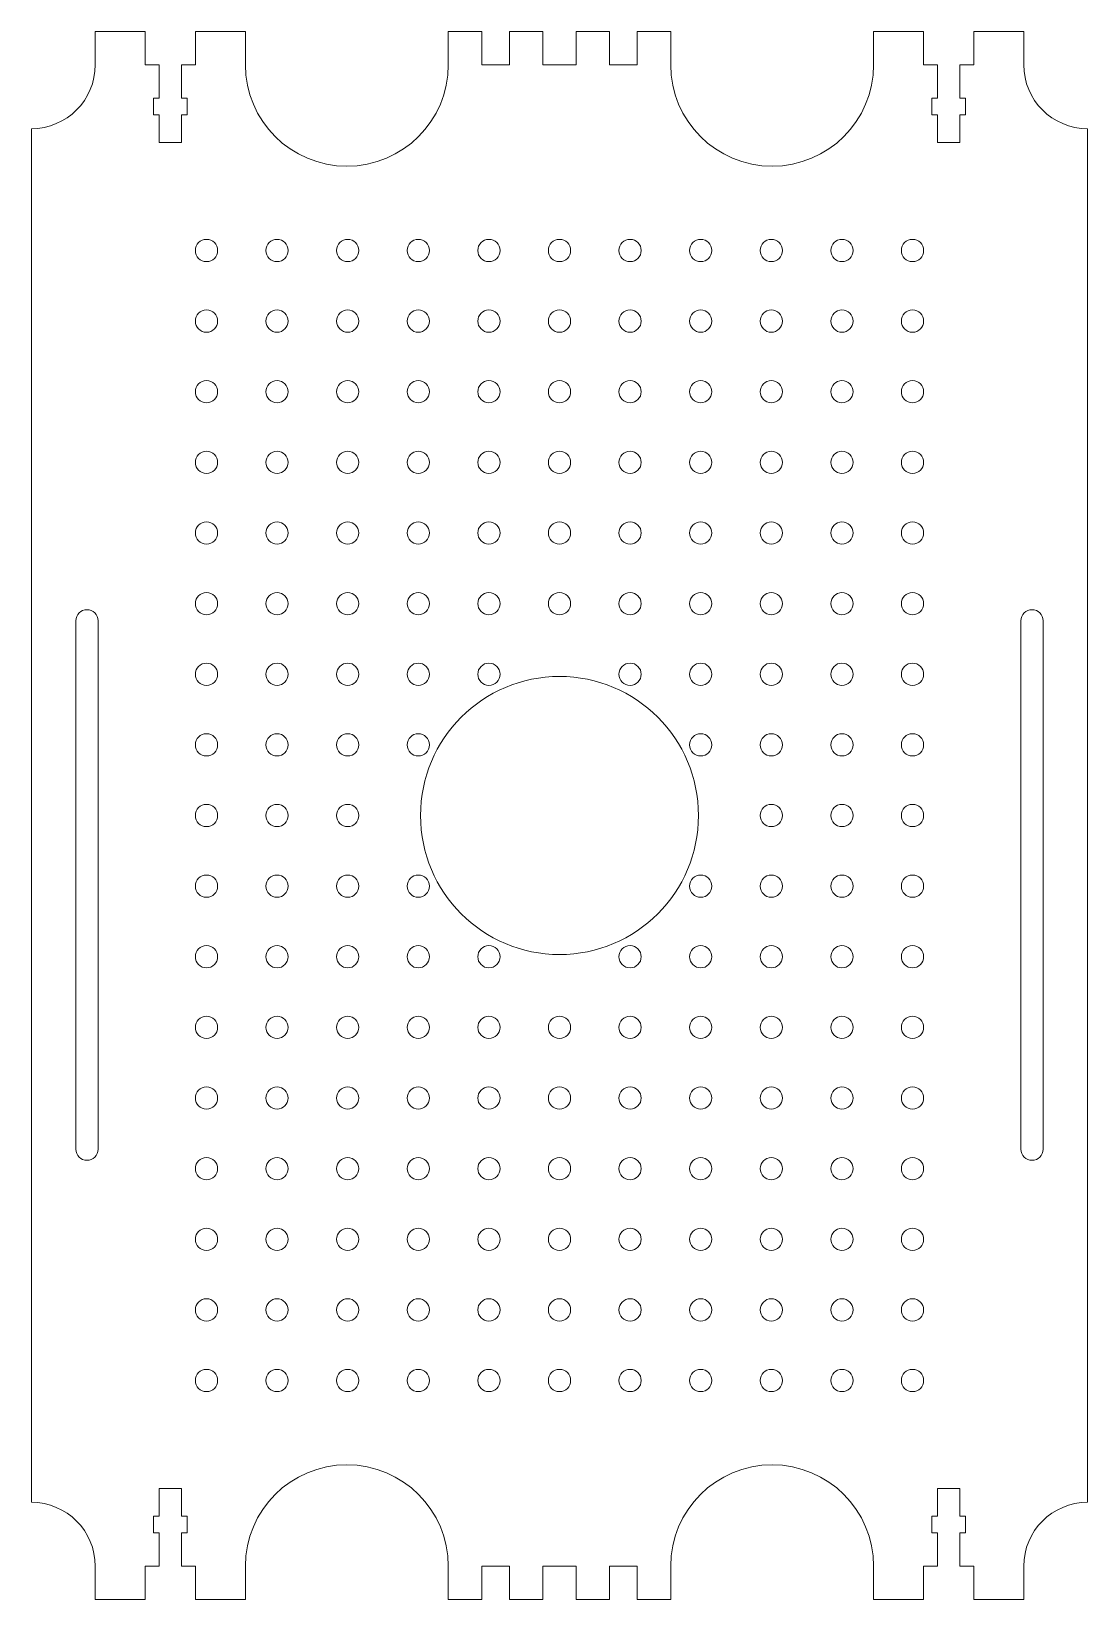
# Model space of a CAD drawing. Header units: millimetres. Extents: x -95 to 95, y -141 to 141.
import ezdxf

# ---------------------------------------------------------------- set-up
doc = ezdxf.new("R2010")
doc.units = ezdxf.units.MM

msp = doc.modelspace()

# ---------------------------------------------------------------- linework, layer by layer
at = {"color": 7, "linetype": 'Continuous', "lineweight": 15}
for p, q in [((-83.5, 141), (-83.5, 135)), ((-74.5, 141), (-83.5, 141)), ((-74.5, 141), (-74.5, 135)), ((-65.5, 141), (-65.5, 135)), ((-56.5, 141), (-65.5, 141)), ((-56.5, 141), (-56.5, 135)), ((-20, 141), (-20, 135)), ((-14, 141), (-20, 141)), ((-14, 141), (-14, 135)), ((-9, 141), (-9, 135)), ((-3, 141), (-9, 141)), ((-3, 141), (-3, 135)), ((3, 141), (3, 135)), ((9, 141), (3, 141)), ((9, 141), (9, 135)), ((14, 141), (14, 135)), ((20, 141), (14, 141)), ((20, 141), (20, 135)), ((56.5, 141), (56.5, 135)), ((56.5, 141), (65.5, 141)), ((65.5, 141), (65.5, 135)), ((74.5, 141), (74.5, 135)), ((74.5, 141), (83.5, 141)), ((83.5, 141), (83.5, 135)), ((-72, 135), (-74.5, 135)), ((-72, 135), (-72, 129)), ((-68, 129), (-68, 135)), ((-65.5, 135), (-68, 135)), ((-9, 135), (-14, 135)), ((3, 135), (-3, 135)), ((14, 135), (9, 135)), ((68, 135), (65.5, 135)), ((68, 129), (68, 135)), ((72, 135), (72, 129)), ((74.5, 135), (72, 135)), ((-72, 129), (-73, 129)), ((-73, 129), (-73, 126)), ((-67, 129), (-68, 129)), ((-67, 126), (-67, 129)), ((67, 129), (68, 129)), ((67, 126), (67, 129)), ((72, 129), (73, 129)), ((73, 129), (73, 126)), ((-73, 126), (-72, 126)), ((-72, 126), (-72, 121)), ((-68, 121), (-68, 126)), ((-68, 126), (-67, 126)), ((68, 126), (67, 126)), ((68, 121), (68, 126)), ((72, 126), (72, 121)), ((73, 126), (72, 126)), ((-95, 123.5), (-95, -123.5)), ((95, -123.5), (95, 123.5)), ((-72, 121), (-68, 121)), ((72, 121), (68, 121)), ((-87, -60), (-87, 35)), ((-83, 35), (-83, -60)), ((83, 35), (83, -60)), ((87, -60), (87, 35)), ((-72, -121), (-68, -121)), ((-72, -126), (-72, -121)), ((-68, -121), (-68, -126)), ((72, -121), (68, -121)), ((68, -121), (68, -126)), ((72, -126), (72, -121)), ((-73, -126), (-72, -126)), ((-73, -129), (-73, -126)), ((-68, -126), (-67, -126)), ((-67, -126), (-67, -129)), ((68, -126), (67, -126)), ((67, -126), (67, -129)), ((73, -126), (72, -126)), ((73, -129), (73, -126)), ((-72, -129), (-73, -129)), ((-72, -135), (-72, -129)), ((-68, -129), (-68, -135)), ((-67, -129), (-68, -129)), ((67, -129), (68, -129)), ((68, -129), (68, -135)), ((72, -135), (72, -129)), ((72, -129), (73, -129)), ((-83.5, -141), (-83.5, -135)), ((-74.5, -135), (-72, -135)), ((-74.5, -141), (-74.5, -135)), ((-68, -135), (-65.5, -135)), ((-65.5, -141), (-65.5, -135)), ((-56.5, -141), (-56.5, -135)), ((-20, -141), (-20, -135)), ((-14, -135), (-9, -135)), ((-14, -141), (-14, -135)), ((-9, -141), (-9, -135)), ((-3, -135), (3, -135)), ((-3, -141), (-3, -135)), ((3, -141), (3, -135)), ((9, -135), (14, -135)), ((9, -141), (9, -135)), ((14, -141), (14, -135)), ((20, -141), (20, -135)), ((56.5, -141), (56.5, -135)), ((65.5, -135), (68, -135)), ((65.5, -141), (65.5, -135)), ((72, -135), (74.5, -135)), ((74.5, -141), (74.5, -135)), ((83.5, -141), (83.5, -135)), ((-74.5, -141), (-83.5, -141)), ((-56.5, -141), (-65.5, -141)), ((-14, -141), (-20, -141)), ((-3, -141), (-9, -141)), ((9, -141), (3, -141)), ((20, -141), (14, -141)), ((56.5, -141), (65.5, -141)), ((74.5, -141), (83.5, -141))]:
    msp.add_line(p, q, dxfattribs=at)
for centre, radius in [((-63.5, 101.6), 2), ((-50.8, 101.6), 2), ((-38.1, 101.6), 2), ((-25.4, 101.6), 2), ((-12.7, 101.6), 2), ((0, 101.6), 2), ((12.7, 101.6), 2), ((25.4, 101.6), 2), ((38.1, 101.6), 2), ((50.8, 101.6), 2), ((63.5, 101.6), 2), ((-63.5, 88.9), 2), ((-50.8, 88.9), 2), ((-38.1, 88.9), 2), ((-25.4, 88.9), 2), ((-12.7, 88.9), 2), ((0, 88.9), 2), ((12.7, 88.9), 2), ((25.4, 88.9), 2), ((38.1, 88.9), 2), ((50.8, 88.9), 2), ((63.5, 88.9), 2), ((-63.5, 76.2), 2), ((-50.8, 76.2), 2), ((-38.1, 76.2), 2), ((-25.4, 76.2), 2), ((-12.7, 76.2), 2), ((0, 76.2), 2), ((12.7, 76.2), 2), ((25.4, 76.2), 2), ((38.1, 76.2), 2), ((50.8, 76.2), 2), ((63.5, 76.2), 2), ((-63.5, 63.5), 2), ((-50.8, 63.5), 2), ((-38.1, 63.5), 2), ((-25.4, 63.5), 2), ((-12.7, 63.5), 2), ((0, 63.5), 2), ((12.7, 63.5), 2), ((25.4, 63.5), 2), ((38.1, 63.5), 2), ((50.8, 63.5), 2), ((63.5, 63.5), 2), ((-63.5, 50.8), 2), ((-50.8, 50.8), 2), ((-38.1, 50.8), 2), ((-25.4, 50.8), 2), ((-12.7, 50.8), 2), ((0, 50.8), 2), ((12.7, 50.8), 2), ((25.4, 50.8), 2), ((38.1, 50.8), 2), ((50.8, 50.8), 2), ((63.5, 50.8), 2), ((-63.5, 38.1), 2), ((-50.8, 38.1), 2), ((-38.1, 38.1), 2), ((-25.4, 38.1), 2), ((-12.7, 38.1), 2), ((0, 38.1), 2), ((12.7, 38.1), 2), ((25.4, 38.1), 2), ((38.1, 38.1), 2), ((50.8, 38.1), 2), ((63.5, 38.1), 2), ((-63.5, 25.4), 2), ((-50.8, 25.4), 2), ((-38.1, 25.4), 2), ((-25.4, 25.4), 2), ((-12.7, 25.4), 2), ((12.7, 25.4), 2), ((25.4, 25.4), 2), ((38.1, 25.4), 2), ((50.8, 25.4), 2), ((63.5, 25.4), 2), ((0, 0), 25), ((-63.5, 12.7), 2), ((-50.8, 12.7), 2), ((-38.1, 12.7), 2), ((-25.4, 12.7), 2), ((25.4, 12.7), 2), ((38.1, 12.7), 2), ((50.8, 12.7), 2), ((63.5, 12.7), 2), ((-63.5, 0), 2), ((-50.8, 0), 2), ((-38.1, 0), 2), ((38.1, 0), 2), ((50.8, 0), 2), ((63.5, 0), 2), ((-63.5, -12.7), 2), ((-50.8, -12.7), 2), ((-38.1, -12.7), 2), ((-25.4, -12.7), 2), ((25.4, -12.7), 2), ((38.1, -12.7), 2), ((50.8, -12.7), 2), ((63.5, -12.7), 2), ((-63.5, -25.4), 2), ((-50.8, -25.4), 2), ((-38.1, -25.4), 2), ((-25.4, -25.4), 2), ((-12.7, -25.4), 2), ((12.7, -25.4), 2), ((25.4, -25.4), 2), ((38.1, -25.4), 2), ((50.8, -25.4), 2), ((63.5, -25.4), 2), ((-63.5, -38.1), 2), ((-50.8, -38.1), 2), ((-38.1, -38.1), 2), ((-25.4, -38.1), 2), ((-12.7, -38.1), 2), ((0, -38.1), 2), ((12.7, -38.1), 2), ((25.4, -38.1), 2), ((38.1, -38.1), 2), ((50.8, -38.1), 2), ((63.5, -38.1), 2), ((-63.5, -50.8), 2), ((-50.8, -50.8), 2), ((-38.1, -50.8), 2), ((-25.4, -50.8), 2), ((-12.7, -50.8), 2), ((0, -50.8), 2), ((12.7, -50.8), 2), ((25.4, -50.8), 2), ((38.1, -50.8), 2), ((50.8, -50.8), 2), ((63.5, -50.8), 2), ((-63.5, -63.5), 2), ((-50.8, -63.5), 2), ((-38.1, -63.5), 2), ((-25.4, -63.5), 2), ((-12.7, -63.5), 2), ((0, -63.5), 2), ((12.7, -63.5), 2), ((25.4, -63.5), 2), ((38.1, -63.5), 2), ((50.8, -63.5), 2), ((63.5, -63.5), 2), ((-63.5, -76.2), 2), ((-50.8, -76.2), 2), ((-38.1, -76.2), 2), ((-25.4, -76.2), 2), ((-12.7, -76.2), 2), ((0, -76.2), 2), ((12.7, -76.2), 2), ((25.4, -76.2), 2), ((38.1, -76.2), 2), ((50.8, -76.2), 2), ((63.5, -76.2), 2), ((-63.5, -88.9), 2), ((-50.8, -88.9), 2), ((-38.1, -88.9), 2), ((-25.4, -88.9), 2), ((-12.7, -88.9), 2), ((0, -88.9), 2), ((12.7, -88.9), 2), ((25.4, -88.9), 2), ((38.1, -88.9), 2), ((50.8, -88.9), 2), ((63.5, -88.9), 2), ((-63.5, -101.6), 2), ((-50.8, -101.6), 2), ((-38.1, -101.6), 2), ((-25.4, -101.6), 2), ((-12.7, -101.6), 2), ((0, -101.6), 2), ((12.7, -101.6), 2), ((25.4, -101.6), 2), ((38.1, -101.6), 2), ((50.8, -101.6), 2), ((63.5, -101.6), 2)]:
    msp.add_circle(centre, radius, dxfattribs=at)
for centre, radius, start, end in [((-95, 135), 11.5, 270, 0), ((-38.25, 135), 18.25, 180, 0), ((38.25, 135), 18.25, 180, 0), ((95, 135), 11.5, 180, 270), ((-85, 35), 2, 0, 180), ((85, 35), 2, 0, 180), ((-85, -60), 2, 180, 0), ((85, -60), 2, 180, 0), ((-38.25, -135), 18.25, 0, 180), ((38.25, -135), 18.25, 0, 180), ((-95, -135), 11.5, 0, 90), ((95, -135), 11.5, 90, 180)]:
    msp.add_arc(centre, radius, start, end, dxfattribs=at)

doc.saveas('drawing.dxf')
